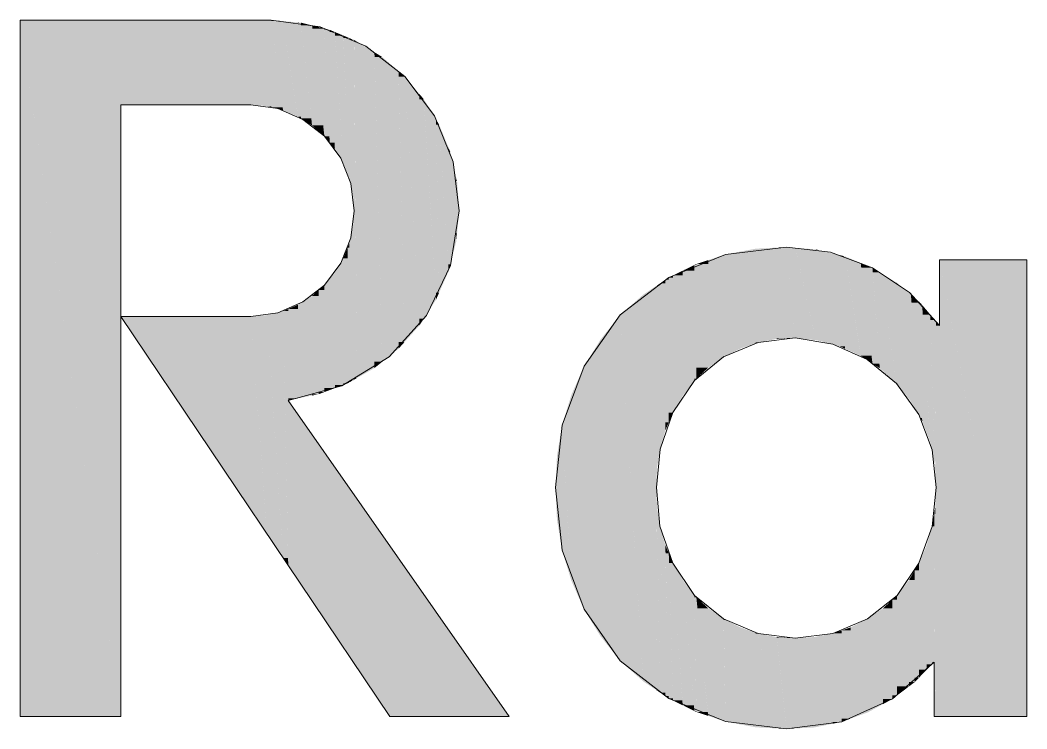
# Model space of a CAD drawing. Extents: x 885 to 2021, y 330 to 1122.
# Drawn here: x 1896.165 to 1899.056, y 643.78 to 645.816 of the extents above; entities that cross this region are included whole.
import ezdxf

# ---------------------------------------------------------------- set-up
doc = ezdxf.new("R2010")
doc.units = 0
doc.layers.get('0').update_dxf_attribs({"lineweight": 25})
doc.layers.add('P11_Plankopf_Ausführung_AF_4_800 Plankopf', color=7, linetype='Continuous', lineweight=25)

# ---------------------------------------------------------------- blocks, each defined once
blk = doc.blocks.new('Referenz-A0T8DITAAL', base_point=(1729.7843, 502.0648))
at = {"layer": 'P11_Plankopf_Ausführung_AF_4_800 Plankopf', "color": 0, "linetype": 'Continuous', "lineweight": 13, "ltscale": 16.9}
for p, q in [((1896.1651, 645.8163), (1896.1651, 643.8163)), ((1896.8862, 645.8163), (1896.1651, 645.8163)), ((1897.0268, 645.7967), (1896.8862, 645.8163)), ((1897.1575, 645.7415), (1897.0268, 645.7967)), ((1897.2694, 645.6543), (1897.1575, 645.7415)), ((1897.355, 645.5411), (1897.2694, 645.6543)), ((1896.454, 644.9646), (1896.454, 645.5734)), ((1896.454, 645.5734), (1896.8273, 645.5734)), ((1896.905, 645.5621), (1896.8273, 645.5734)), ((1896.9771, 645.5311), (1896.905, 645.5621)), ((1897.0387, 645.4825), (1896.9771, 645.5311)), ((1897.4083, 645.4096), (1897.355, 645.5411)), ((1897.0857, 645.4197), (1897.0387, 645.4825)), ((1897.1148, 645.3468), (1897.0857, 645.4197)), ((1897.4258, 645.2688), (1897.4083, 645.4096)), ((1897.124, 645.2688), (1897.1148, 645.3468)), ((1897.1148, 645.1909), (1897.124, 645.2688)), ((1897.4006, 645.1113), (1897.4258, 645.2688)), ((1897.0856, 645.1181), (1897.1148, 645.1909)), ((1898.3654, 645.1642), (1898.1906, 645.1435)), ((1898.4925, 645.1493), (1898.3654, 645.1642)), ((1898.6125, 645.1049), (1898.4925, 645.1493)), ((1897.0387, 645.0553), (1897.0856, 645.1181)), ((1898.1906, 645.1435), (1898.0277, 645.0769)), ((1899.0559, 645.1281), (1898.8052, 645.1281)), ((1898.8052, 645.1281), (1898.8052, 644.9391)), ((1899.0559, 643.8163), (1899.0559, 645.1281)), ((1897.3318, 644.9674), (1897.4006, 645.1113)), ((1898.7187, 645.0335), (1898.6125, 645.1049)), ((1898.0277, 645.0769), (1897.8883, 644.9695)), ((1896.977, 645.0067), (1897.0387, 645.0553)), ((1898.8052, 644.9391), (1898.7187, 645.0335)), ((1896.905, 644.9758), (1896.977, 645.0067)), ((1896.8273, 644.9646), (1896.905, 644.9758)), ((1896.454, 643.8163), (1896.454, 644.9646)), ((1896.8273, 644.9646), (1896.454, 644.9646)), ((1896.454, 644.9646), (1897.2262, 643.8163)), ((1897.225, 644.8489), (1897.3318, 644.9674)), ((1897.8883, 644.9695), (1897.7847, 644.8219)), ((1898.2842, 644.8903), (1898.1852, 644.8487)), ((1898.3909, 644.9033), (1898.2842, 644.8903)), ((1898.4984, 644.8858), (1898.3909, 644.9033)), ((1898.5976, 644.8411), (1898.4984, 644.8858)), ((1897.089, 644.7655), (1897.225, 644.8489)), ((1898.1852, 644.8487), (1898.1013, 644.7815)), ((1898.6819, 644.7722), (1898.5976, 644.8411)), ((1897.7847, 644.8219), (1897.7215, 644.6531)), ((1898.1013, 644.7815), (1898.0397, 644.689)), ((1898.7455, 644.6838), (1898.6819, 644.7722)), ((1896.935, 644.7241), (1897.089, 644.7655)), ((1897.5689, 643.8163), (1896.935, 644.7241)), ((1898.0397, 644.689), (1898.0025, 644.5843)), ((1898.7841, 644.582), (1898.7455, 644.6838)), ((1897.7215, 644.6531), (1897.7028, 644.4737)), ((1898.0025, 644.5843), (1897.992, 644.4737)), ((1898.795, 644.4737), (1898.7841, 644.582)), ((1897.7028, 644.4737), (1897.7213, 644.2936)), ((1897.992, 644.4737), (1898.0024, 644.3624)), ((1898.7841, 644.3621), (1898.795, 644.4737)), ((1898.0024, 644.3624), (1898.0396, 644.2569)), ((1898.746, 644.2565), (1898.7841, 644.3621)), ((1897.7213, 644.2936), (1897.7845, 644.1239)), ((1898.0396, 644.2569), (1898.1013, 644.1636)), ((1898.6831, 644.1636), (1898.746, 644.2565)), ((1898.1013, 644.1636), (1898.1851, 644.0962)), ((1898.5983, 644.0963), (1898.6831, 644.1636)), ((1897.7845, 644.1239), (1897.8883, 643.9755)), ((1898.1851, 644.0962), (1898.2842, 644.0544)), ((1898.4984, 644.0545), (1898.5983, 644.0963)), ((1898.2842, 644.0544), (1898.3909, 644.0414)), ((1898.3909, 644.0414), (1898.4984, 644.0545)), ((1897.8883, 643.9755), (1898.0276, 643.8679)), ((1898.6699, 643.8664), (1898.7898, 643.9723)), ((1898.7898, 643.9723), (1898.7898, 643.8163)), ((1898.0276, 643.8679), (1898.1906, 643.8013)), ((1898.5241, 643.8005), (1898.6699, 643.8664)), ((1896.1651, 643.8163), (1896.454, 643.8163)), ((1897.2262, 643.8163), (1897.5689, 643.8163)), ((1898.7898, 643.8163), (1899.0559, 643.8163)), ((1898.1906, 643.8013), (1898.3654, 643.7805)), ((1898.3654, 643.7805), (1898.5241, 643.8005))]:
    blk.add_line(p, q, dxfattribs=at)
at = {"layer": 'P11_Plankopf_Ausführung_AF_4_800 Plankopf', "color": 0, "linetype": 'Continuous', "lineweight": 0, "ltscale": 0.0169}
for p in [(1896.8273, 645.8163), (1896.454, 645.8163)]:
    blk.add_line(p, (1896.454, 645.8163), dxfattribs=at)
for points in [[(1896.1651, 643.8163), (1896.454, 643.8163), (1896.1651, 645.8163)], [(1896.454, 645.5734), (1896.454, 645.8163), (1896.1651, 645.8163)], [(1896.454, 645.5734), (1896.2002, 645.5734), (1896.1651, 645.8163)], [(1896.454, 645.5734), (1896.8273, 645.5734), (1896.454, 645.8163)], [(1896.8273, 645.5734), (1896.8273, 645.8163), (1896.454, 645.8163)], [(1896.8735, 645.5734), (1896.8273, 645.5734), (1896.8273, 645.8163)], [(1896.8743, 645.5691), (1896.8743, 645.8163), (1896.8273, 645.8163)], [(1896.8861, 645.5691), (1896.8743, 645.5691), (1896.8743, 645.8163)], [(1896.8862, 645.566), (1896.8862, 645.8163), (1896.8743, 645.8163)], [(1896.9189, 645.566), (1896.8862, 645.566), (1896.8862, 645.8163)], [(1896.92, 645.8134), (1896.8866, 645.8134), (1896.8862, 645.8163)], [(1896.92, 645.5574), (1896.92, 645.8134), (1896.8866, 645.8134)], [(1896.9604, 645.5574), (1896.92, 645.5574), (1896.92, 645.8134)], [(1896.9634, 645.8096), (1896.9206, 645.8096), (1896.92, 645.8134)], [(1896.9634, 645.5388), (1896.9634, 645.8096), (1896.9206, 645.8096)], [(1896.9711, 645.5388), (1896.9634, 645.5388), (1896.9634, 645.8096)], [(1896.9712, 645.809), (1896.9634, 645.809), (1896.9634, 645.8096)], [(1896.9712, 645.5339), (1896.9712, 645.809), (1896.9634, 645.809)], [(1897.0011, 645.5339), (1896.9712, 645.5339), (1896.9712, 645.809)], [(1897.0033, 645.801), (1896.9721, 645.801), (1896.9712, 645.809)], [(1897.0033, 645.5137), (1897.0033, 645.801), (1896.9721, 645.801)], [(1897.0353, 645.5137), (1897.0033, 645.5137), (1897.0033, 645.801)], [(1897.0387, 645.7922), (1897.0043, 645.7922), (1897.0033, 645.801)], [(1897.0387, 645.4825), (1897.0387, 645.7922), (1897.0043, 645.7922)], [(1897.0532, 645.4825), (1897.0387, 645.4825), (1897.0387, 645.7922)], [(1897.054, 645.7884), (1897.0389, 645.7884), (1897.0387, 645.7922)], [(1897.054, 645.4642), (1897.054, 645.7884), (1897.0389, 645.7884)], [(1897.0681, 645.4642), (1897.054, 645.4642), (1897.054, 645.7884)], [(1897.0689, 645.7821), (1897.0543, 645.7821), (1897.054, 645.7884)], [(1897.0689, 645.4463), (1897.0689, 645.7821), (1897.0543, 645.7821)], [(1897.0904, 645.4463), (1897.0689, 645.4463), (1897.0689, 645.7821)], [(1897.093, 645.772), (1897.0696, 645.772), (1897.0689, 645.7821)], [(1897.093, 645.4057), (1897.093, 645.772), (1897.0696, 645.772)], [(1897.1087, 645.4057), (1897.093, 645.4057), (1897.093, 645.772)], [(1897.1105, 645.7646), (1897.0934, 645.7646), (1897.093, 645.772)], [(1897.1105, 645.3619), (1897.1105, 645.7646), (1897.0934, 645.7646)], [(1897.1199, 645.3619), (1897.1105, 645.3619), (1897.1105, 645.7646)], [(1897.1209, 645.7602), (1897.1106, 645.7602), (1897.1105, 645.7646)], [(1897.1209, 645.3159), (1897.1209, 645.7602), (1897.1106, 645.7602)], [(1897.1237, 645.3159), (1897.1209, 645.3159), (1897.1209, 645.7602)], [(1897.124, 645.7589), (1897.1209, 645.7589), (1897.1209, 645.7602)], [(1897.124, 645.2688), (1897.124, 645.7589), (1897.1209, 645.7589)], [(1897.1326, 644.7884), (1897.124, 644.7884), (1897.124, 645.7589)], [(1897.1326, 645.7552), (1897.1241, 645.7552), (1897.124, 645.7589)], [(1897.1326, 644.7884), (1897.1326, 645.7552), (1897.1241, 645.7552)], [(1897.1824, 644.8168), (1897.1326, 644.8168), (1897.1326, 645.7552)], [(1897.1824, 645.7242), (1897.1342, 645.7242), (1897.1326, 645.7552)], [(1897.1824, 644.8168), (1897.1824, 645.7242), (1897.1342, 645.7242)], [(1897.205, 644.8349), (1897.1824, 644.8349), (1897.1824, 645.7242)], [(1897.205, 645.7102), (1897.1828, 645.7102), (1897.1824, 645.7242)], [(1897.205, 644.8349), (1897.205, 645.7102), (1897.1828, 645.7102)], [(1897.2516, 644.8725), (1897.205, 644.8725), (1897.205, 645.7102)], [(1897.2516, 645.6697), (1897.2072, 645.6697), (1897.205, 645.7102)], [(1897.2516, 644.8725), (1897.2516, 645.6697), (1897.2072, 645.6697)], [(1897.2694, 644.8922), (1897.2516, 644.8922), (1897.2516, 645.6697)], [(1897.2694, 645.6543), (1897.252, 645.6543), (1897.2516, 645.6697)], [(1897.2694, 644.8922), (1897.2694, 645.6543), (1897.252, 645.6543)], [(1897.3111, 644.9385), (1897.2694, 644.9385), (1897.2694, 645.6543)], [(1897.3111, 645.6048), (1897.2723, 645.6048), (1897.2694, 645.6543)], [(1897.3111, 644.9385), (1897.3111, 645.6048), (1897.2723, 645.6048)], [(1897.3243, 644.959), (1897.3111, 644.959), (1897.3111, 645.6048)], [(1897.3243, 645.589), (1897.3114, 645.589), (1897.3111, 645.6048)], [(1897.3243, 644.959), (1897.3243, 645.589), (1897.3114, 645.589)], [(1897.3593, 645.0131), (1897.3243, 645.0131), (1897.3243, 645.589)], [(1897.3593, 645.531), (1897.3279, 645.531), (1897.3243, 645.589)], [(1896.454, 643.8163), (1896.454, 645.5734), (1896.2002, 645.5734)], [(1896.8743, 645.5691), (1896.8735, 645.5734), (1896.8273, 645.5734)], [(1896.8862, 645.566), (1896.8861, 645.5691), (1896.8743, 645.5691)], [(1896.92, 645.5574), (1896.9189, 645.566), (1896.8862, 645.566)], [(1896.9634, 645.5388), (1896.9604, 645.5574), (1896.92, 645.5574)], [(1896.9712, 645.5339), (1896.9711, 645.5388), (1896.9634, 645.5388)], [(1897.0033, 645.5137), (1897.0011, 645.5339), (1896.9712, 645.5339)], [(1897.3593, 645.0131), (1897.3593, 645.531), (1897.3279, 645.531)], [(1897.3684, 645.0337), (1897.3593, 645.0337), (1897.3593, 645.531)], [(1897.3684, 645.516), (1897.3596, 645.516), (1897.3593, 645.531)], [(1897.0387, 645.4825), (1897.0353, 645.5137), (1897.0033, 645.5137)], [(1897.3684, 645.0337), (1897.3684, 645.516), (1897.3596, 645.516)], [(1897.3951, 645.0944), (1897.3684, 645.0944), (1897.3684, 645.516)], [(1897.3951, 645.4502), (1897.3726, 645.4502), (1897.3684, 645.516)], [(1897.054, 645.4642), (1897.0532, 645.4825), (1897.0387, 645.4825)], [(1897.0689, 645.4463), (1897.0681, 645.4642), (1897.054, 645.4642)], [(1897.093, 645.4057), (1897.0904, 645.4463), (1897.0689, 645.4463)], [(1897.3951, 645.0944), (1897.3951, 645.4502), (1897.3726, 645.4502)], [(1897.4005, 645.1151), (1897.3951, 645.1151), (1897.3951, 645.4502)], [(1897.4005, 645.437), (1897.3953, 645.437), (1897.3951, 645.4502)], [(1897.4005, 645.1151), (1897.4005, 645.437), (1897.3953, 645.437)], [(1897.4174, 645.1804), (1897.4005, 645.1804), (1897.4005, 645.437)], [(1897.4174, 645.3639), (1897.4053, 645.3639), (1897.4005, 645.437)], [(1897.1105, 645.3619), (1897.1087, 645.4057), (1897.093, 645.4057)], [(1897.1209, 645.3159), (1897.1199, 645.3619), (1897.1105, 645.3619)], [(1897.4174, 645.1804), (1897.4174, 645.3639), (1897.4053, 645.3639)], [(1897.4198, 645.2049), (1897.4174, 645.2049), (1897.4174, 645.3639)], [(1897.4198, 645.3539), (1897.4176, 645.3539), (1897.4174, 645.3639)], [(1897.4198, 645.2049), (1897.4198, 645.3539), (1897.4176, 645.3539)], [(1897.4258, 645.2688), (1897.4198, 645.2688), (1897.4198, 645.3539)], [(1897.124, 645.2688), (1897.1237, 645.3159), (1897.1209, 645.3159)], [(1897.124, 645.2218), (1897.1209, 645.2218), (1897.124, 645.2688)], [(1897.4198, 645.2049), (1897.4258, 645.2688), (1897.4198, 645.2688)], [(1897.1209, 645.1758), (1897.1105, 645.1758), (1897.1209, 645.2218)], [(1897.124, 644.7835), (1897.1209, 644.7835), (1897.1209, 645.2218)], [(1897.124, 644.7835), (1897.124, 645.2218), (1897.1209, 645.2218)], [(1897.4174, 645.1804), (1897.4198, 645.2049), (1897.4174, 645.2049)], [(1897.1105, 645.1627), (1897.1052, 645.1627), (1897.1105, 645.1758)], [(1897.1209, 644.7817), (1897.1105, 644.7817), (1897.1105, 645.1758)], [(1897.1209, 644.7817), (1897.1209, 645.1758), (1897.1105, 645.1758)], [(1897.4005, 645.1151), (1897.4174, 645.1804), (1897.4005, 645.1804)], [(1897.1052, 645.132), (1897.093, 645.132), (1897.1052, 645.1627)], [(1897.1105, 644.7758), (1897.1052, 644.7758), (1897.1052, 645.1627)], [(1897.1105, 644.7758), (1897.1105, 645.1627), (1897.1052, 645.1627)], [(1898.2333, 645.1435), (1898.1906, 645.1435), (1898.2333, 645.1515)], [(1898.2773, 645.1515), (1898.2333, 645.1515), (1898.2773, 645.1597)], [(1898.2773, 644.888), (1898.2333, 644.888), (1898.2333, 645.1515)], [(1898.2773, 644.888), (1898.2773, 645.1515), (1898.2333, 645.1515)], [(1898.2842, 645.1597), (1898.2773, 645.1597), (1898.2842, 645.1601)], [(1898.2842, 644.8903), (1898.2773, 644.8903), (1898.2773, 645.1597)], [(1898.2842, 644.8903), (1898.2842, 645.1597), (1898.2773, 645.1597)], [(1898.3371, 645.1601), (1898.2842, 645.1601), (1898.3371, 645.1628)], [(1898.3371, 644.9005), (1898.2842, 644.9005), (1898.2842, 645.1601)], [(1898.3371, 644.9005), (1898.3371, 645.1601), (1898.2842, 645.1601)], [(1898.3654, 645.1628), (1898.3371, 645.1628), (1898.3654, 645.1642)], [(1898.3654, 644.902), (1898.3371, 644.902), (1898.3371, 645.1628)], [(1898.3654, 644.902), (1898.3654, 645.1628), (1898.3371, 645.1628)], [(1898.3909, 644.9033), (1898.3654, 644.9033), (1898.3654, 645.1642)], [(1898.3909, 645.1623), (1898.3656, 645.1623), (1898.3654, 645.1642)], [(1898.3909, 644.9033), (1898.3909, 645.1623), (1898.3656, 645.1623)], [(1898.4491, 644.9033), (1898.3909, 644.9033), (1898.3909, 645.1623)], [(1898.4506, 645.1576), (1898.392, 645.1576), (1898.3909, 645.1623)], [(1898.4506, 644.8968), (1898.4506, 645.1576), (1898.392, 645.1576)], [(1898.456, 644.8968), (1898.4506, 644.8968), (1898.4506, 645.1576)], [(1898.456, 645.1563), (1898.4506, 645.1563), (1898.4506, 645.1576)], [(1898.456, 644.8962), (1898.456, 645.1563), (1898.4506, 645.1563)], [(1898.5152, 644.8962), (1898.456, 644.8962), (1898.456, 645.1563)], [(1898.5191, 645.1412), (1898.4594, 645.1412), (1898.456, 645.1563)], [(1897.093, 645.0915), (1897.0688, 645.0915), (1897.093, 645.132)], [(1897.1052, 644.7728), (1897.093, 644.7728), (1897.093, 645.132)], [(1897.1052, 644.7728), (1897.1052, 645.132), (1897.093, 645.132)], [(1898.1069, 645.1129), (1898.1013, 645.1129), (1898.1069, 645.1157)], [(1898.1409, 645.1157), (1898.1069, 645.1157), (1898.1409, 645.127)], [(1898.1409, 644.818), (1898.1069, 644.818), (1898.1069, 645.1157)], [(1898.1409, 644.818), (1898.1409, 645.1157), (1898.1069, 645.1157)], [(1898.1852, 645.127), (1898.1409, 645.127), (1898.1852, 645.1417)], [(1898.1852, 644.8487), (1898.1409, 644.8487), (1898.1409, 645.127)], [(1898.1852, 644.8487), (1898.1852, 645.127), (1898.1409, 645.127)], [(1898.1906, 645.1417), (1898.1852, 645.1417), (1898.1906, 645.1435)], [(1898.1906, 644.8514), (1898.1852, 644.8514), (1898.1852, 645.1417)], [(1898.1906, 644.8514), (1898.1906, 645.1417), (1898.1852, 645.1417)], [(1898.2333, 644.8729), (1898.1906, 644.8729), (1898.1906, 645.1435)], [(1898.2333, 644.8729), (1898.2333, 645.1435), (1898.1906, 645.1435)], [(1898.5191, 644.879), (1898.5191, 645.1412), (1898.4594, 645.1412)], [(1898.5333, 644.879), (1898.5191, 644.879), (1898.5191, 645.1412)], [(1898.5336, 645.1377), (1898.5193, 645.1377), (1898.5191, 645.1412)], [(1898.5336, 644.8724), (1898.5336, 645.1377), (1898.5193, 645.1377)], [(1898.5755, 644.8724), (1898.5336, 644.8724), (1898.5336, 645.1377)], [(1898.5788, 645.1189), (1898.5366, 645.1189), (1898.5336, 645.1377)], [(1898.5788, 644.8521), (1898.5788, 645.1189), (1898.5366, 645.1189)], [(1898.6099, 644.8521), (1898.5788, 644.8521), (1898.5788, 645.1189)], [(1898.6125, 645.1049), (1898.5804, 645.1049), (1898.5788, 645.1189)], [(1898.8413, 644.9391), (1898.8052, 644.9391), (1898.8052, 645.1281)], [(1899.0559, 643.8163), (1899.0559, 645.1281), (1898.8052, 645.1281)], [(1897.0688, 645.0553), (1897.0387, 645.0553), (1897.0688, 645.0915)], [(1897.093, 644.7682), (1897.0688, 644.7682), (1897.0688, 645.0915)], [(1897.093, 644.7682), (1897.093, 645.0915), (1897.0688, 645.0915)], [(1897.3684, 645.0337), (1897.3951, 645.0944), (1897.3684, 645.0944)], [(1897.3951, 645.0944), (1897.4005, 645.1151), (1897.3951, 645.1151)], [(1898.0676, 645.0828), (1898.0397, 645.0828), (1898.0676, 645.0965)], [(1898.1013, 645.0965), (1898.0676, 645.0965), (1898.1013, 645.1129)], [(1898.1013, 644.7815), (1898.0676, 644.7815), (1898.0676, 645.0965)], [(1898.1013, 644.7815), (1898.1013, 645.0965), (1898.0676, 645.0965)], [(1898.1069, 644.7867), (1898.1013, 644.7867), (1898.1013, 645.1129)], [(1898.1069, 644.7867), (1898.1069, 645.1129), (1898.1013, 645.1129)], [(1898.6125, 644.8299), (1898.6125, 645.1049), (1898.5804, 645.1049)], [(1898.6325, 644.8299), (1898.6125, 644.8299), (1898.6125, 645.1049)], [(1898.6335, 645.0919), (1898.6135, 645.0919), (1898.6125, 645.1049)], [(1898.6335, 644.8162), (1898.6335, 645.0919), (1898.6135, 645.0919)], [(1898.6752, 644.8162), (1898.6335, 644.8162), (1898.6335, 645.0919)], [(1898.6819, 645.0621), (1898.638, 645.0621), (1898.6335, 645.0919)], [(1898.0025, 645.0543), (1897.9939, 645.0543), (1898.0025, 645.0601)], [(1898.0179, 645.0601), (1898.0025, 645.0601), (1898.0179, 645.0704)], [(1898.0179, 644.6378), (1898.0025, 644.6378), (1898.0025, 645.0601)], [(1898.0179, 644.6378), (1898.0179, 645.0601), (1898.0025, 645.0601)], [(1898.0277, 645.0704), (1898.0179, 645.0704), (1898.0277, 645.0769)], [(1898.0277, 644.6609), (1898.0179, 644.6609), (1898.0179, 645.0704)], [(1898.0277, 644.6609), (1898.0277, 645.0704), (1898.0179, 645.0704)], [(1898.0397, 645.0769), (1898.0277, 645.0769), (1898.0397, 645.0828)], [(1898.0397, 644.689), (1898.0277, 644.689), (1898.0277, 645.0769)], [(1898.0397, 644.689), (1898.0397, 645.0769), (1898.0277, 645.0769)], [(1898.0676, 644.7372), (1898.0397, 644.7372), (1898.0397, 645.0828)], [(1898.0676, 644.7372), (1898.0676, 645.0828), (1898.0397, 645.0828)], [(1898.6819, 644.7722), (1898.6819, 645.0621), (1898.638, 645.0621)], [(1898.6852, 644.7722), (1898.6819, 644.7722), (1898.6819, 645.0621)], [(1898.6852, 645.06), (1898.6819, 645.06), (1898.6819, 645.0621)], [(1898.6852, 644.768), (1898.6852, 645.06), (1898.6819, 645.06)], [(1898.7177, 644.768), (1898.6852, 644.768), (1898.6852, 645.06)], [(1898.7229, 645.0277), (1898.6888, 645.0277), (1898.6852, 645.06)], [(1897.022, 645.0242), (1897.0032, 645.0242), (1897.022, 645.0407)], [(1897.0387, 645.0407), (1897.022, 645.0407), (1897.0387, 645.0553)], [(1897.0387, 644.7479), (1897.022, 644.7479), (1897.022, 645.0407)], [(1897.0387, 644.7479), (1897.0387, 645.0407), (1897.022, 645.0407)], [(1897.0688, 644.7592), (1897.0387, 644.7592), (1897.0387, 645.0553)], [(1897.0688, 644.7592), (1897.0688, 645.0553), (1897.0387, 645.0553)], [(1897.3593, 645.0131), (1897.3684, 645.0337), (1897.3593, 645.0337)], [(1897.992, 645.0279), (1897.9544, 645.0279), (1897.992, 645.0531)], [(1897.9939, 645.0531), (1897.992, 645.0531), (1897.9939, 645.0543)], [(1897.9939, 644.5294), (1897.992, 644.5294), (1897.992, 645.0531)], [(1897.9939, 644.5294), (1897.9939, 645.0531), (1897.992, 645.0531)], [(1898.0025, 644.5843), (1897.9939, 644.5843), (1897.9939, 645.0543)], [(1898.0025, 644.5843), (1898.0025, 645.0543), (1897.9939, 645.0543)], [(1897.0032, 644.9991), (1896.9633, 644.9991), (1897.0032, 645.0242)], [(1897.022, 644.7416), (1897.0032, 644.7416), (1897.0032, 645.0242)], [(1897.022, 644.7416), (1897.022, 645.0242), (1897.0032, 645.0242)], [(1897.3243, 644.959), (1897.3593, 645.0131), (1897.3243, 645.0131)], [(1897.9544, 644.9695), (1897.8883, 644.9695), (1897.9544, 645.0279)], [(1897.9544, 643.917), (1897.9544, 643.917), (1897.9544, 645.0279)], [(1897.9544, 643.9169), (1897.9544, 645.0279), (1897.9544, 645.0279)], [(1897.9544, 645.0279), (1897.9544, 645.0279), (1897.9544, 645.0279)], [(1897.9912, 643.9169), (1897.9544, 643.9169), (1897.9544, 645.0279)], [(1897.992, 643.8917), (1897.992, 645.0279), (1897.9544, 645.0279)], [(1898.7229, 644.7212), (1898.7229, 645.0277), (1898.6888, 645.0277)], [(1898.7464, 644.7212), (1898.7229, 644.7212), (1898.7229, 645.0277)], [(1898.75, 645.0043), (1898.7247, 645.0043), (1898.7229, 645.0277)], [(1898.75, 644.6736), (1898.75, 645.0043), (1898.7247, 645.0043)], [(1898.7552, 644.6736), (1898.75, 644.6736), (1898.75, 645.0043)], [(1898.7553, 644.998), (1898.7501, 644.998), (1898.75, 645.0043)], [(1896.92, 644.9689), (1896.8743, 644.9689), (1896.92, 644.9805)], [(1896.935, 644.9805), (1896.92, 644.9805), (1896.935, 644.9869)], [(1896.9345, 644.2716), (1896.92, 644.2716), (1896.92, 644.9805)], [(1896.935, 644.2494), (1896.935, 644.9805), (1896.92, 644.9805)], [(1896.9633, 644.9869), (1896.935, 644.9869), (1896.9633, 644.9991)], [(1896.9633, 644.7298), (1896.935, 644.7298), (1896.935, 644.9869)], [(1896.9633, 644.7298), (1896.9633, 644.9869), (1896.935, 644.9869)], [(1897.0032, 644.7379), (1896.9633, 644.7379), (1896.9633, 644.9991)], [(1897.0032, 644.7379), (1897.0032, 644.9991), (1896.9633, 644.9991)], [(1898.7553, 644.6643), (1898.7553, 644.998), (1898.7501, 644.998)], [(1898.7749, 644.6643), (1898.7553, 644.6643), (1898.7553, 644.998)], [(1898.7785, 644.9706), (1898.7569, 644.9706), (1898.7553, 644.998)], [(1896.8273, 644.4094), (1896.8273, 644.9646), (1896.454, 644.9646)], [(1896.8743, 644.9646), (1896.8273, 644.9646), (1896.8743, 644.9689)], [(1896.869, 644.4094), (1896.8273, 644.4094), (1896.8273, 644.9646)], [(1896.8743, 644.3396), (1896.8743, 644.9646), (1896.8273, 644.9646)], [(1896.9155, 644.3396), (1896.8743, 644.3396), (1896.8743, 644.9689)], [(1896.92, 644.2716), (1896.92, 644.9689), (1896.8743, 644.9689)], [(1897.3111, 644.9385), (1897.3243, 644.959), (1897.3111, 644.959)], [(1897.8883, 644.899), (1897.8318, 644.899), (1897.8883, 644.9695)], [(1897.9507, 643.9755), (1897.8883, 643.9755), (1897.8883, 644.9695)], [(1897.9544, 643.917), (1897.9544, 644.9695), (1897.8883, 644.9695)], [(1898.7785, 644.6032), (1898.7785, 644.9706), (1898.7569, 644.9706)], [(1898.7898, 644.6032), (1898.7785, 644.6032), (1898.7785, 644.9706)], [(1898.7918, 644.9549), (1898.779, 644.9549), (1898.7785, 644.9706)], [(1898.7918, 644.5391), (1898.7918, 644.9549), (1898.779, 644.9549)], [(1898.7945, 644.5391), (1898.7918, 644.5391), (1898.7918, 644.9549)], [(1898.795, 644.9512), (1898.7918, 644.9512), (1898.7918, 644.9549)], [(1898.795, 644.4737), (1898.795, 644.9512), (1898.7918, 644.9512)], [(1898.795, 643.8163), (1898.8052, 643.8163), (1898.795, 644.9512)], [(1898.8052, 644.9391), (1898.7951, 644.9391), (1898.795, 644.9512)], [(1897.2694, 644.8922), (1897.3111, 644.9385), (1897.2694, 644.9385)], [(1898.8052, 643.8163), (1898.8052, 644.9391), (1898.7951, 644.9391)], [(1899.0559, 643.8163), (1898.8413, 644.9391), (1898.8052, 644.9391)], [(1898.8052, 643.8163), (1899.0559, 643.8163), (1898.8052, 644.9391)], [(1897.2516, 644.8725), (1897.2694, 644.8922), (1897.2516, 644.8922)], [(1897.8317, 644.8219), (1897.7847, 644.8219), (1897.8317, 644.8988)], [(1897.8318, 644.8988), (1897.8317, 644.8988), (1897.8318, 644.899)], [(1897.8318, 644.0464), (1897.8317, 644.0464), (1897.8317, 644.8988)], [(1897.8318, 644.0463), (1897.8318, 644.8988), (1897.8317, 644.8988)], [(1897.884, 644.0463), (1897.8318, 644.0463), (1897.8318, 644.899)], [(1897.8883, 643.9755), (1897.8883, 644.899), (1897.8318, 644.899)], [(1898.2333, 644.8729), (1898.2773, 644.888), (1898.2333, 644.888)], [(1898.2773, 644.888), (1898.2842, 644.8903), (1898.2773, 644.8903)], [(1898.2842, 644.8903), (1898.3371, 644.9005), (1898.2842, 644.9005)], [(1898.3371, 644.9005), (1898.3654, 644.902), (1898.3371, 644.902)], [(1898.3654, 644.902), (1898.3909, 644.9033), (1898.3654, 644.9033)], [(1898.4506, 644.8968), (1898.4491, 644.9033), (1898.3909, 644.9033)], [(1898.456, 644.8962), (1898.456, 644.8968), (1898.4506, 644.8968)], [(1898.5191, 644.879), (1898.5152, 644.8962), (1898.456, 644.8962)], [(1897.205, 644.8349), (1897.2516, 644.8725), (1897.205, 644.8725)], [(1898.1906, 644.8514), (1898.2333, 644.8729), (1898.1906, 644.8729)], [(1898.5336, 644.8724), (1898.5333, 644.879), (1898.5191, 644.879)], [(1898.5788, 644.8521), (1898.5755, 644.8724), (1898.5336, 644.8724)], [(1897.1824, 644.8168), (1897.205, 644.8349), (1897.1824, 644.8349)], [(1898.1409, 644.818), (1898.1852, 644.8487), (1898.1409, 644.8487)], [(1898.1852, 644.8487), (1898.1906, 644.8514), (1898.1852, 644.8514)], [(1898.6125, 644.8299), (1898.6099, 644.8521), (1898.5788, 644.8521)], [(1898.6335, 644.8162), (1898.6325, 644.8299), (1898.6125, 644.8299)], [(1897.1326, 644.7884), (1897.1824, 644.8168), (1897.1326, 644.8168)], [(1897.7845, 644.7395), (1897.7477, 644.7395), (1897.7845, 644.8216)], [(1897.7847, 644.8216), (1897.7845, 644.8216), (1897.7847, 644.8219)], [(1897.7847, 644.1239), (1897.7845, 644.1239), (1897.7845, 644.8216)], [(1897.7847, 644.1236), (1897.7847, 644.8216), (1897.7845, 644.8216)], [(1897.827, 644.1236), (1897.7847, 644.1236), (1897.7847, 644.8219)], [(1897.8317, 644.0464), (1897.8317, 644.8219), (1897.7847, 644.8219)], [(1898.1069, 644.7867), (1898.1409, 644.818), (1898.1069, 644.818)], [(1898.6819, 644.7722), (1898.6752, 644.8162), (1898.6335, 644.8162)], [(1897.093, 644.7682), (1897.1052, 644.7728), (1897.093, 644.7728)], [(1897.1052, 644.7728), (1897.1105, 644.7758), (1897.1052, 644.7758)], [(1897.1105, 644.7758), (1897.1209, 644.7817), (1897.1105, 644.7817)], [(1897.1209, 644.7817), (1897.124, 644.7835), (1897.1209, 644.7835)], [(1897.124, 644.7835), (1897.1326, 644.7884), (1897.124, 644.7884)], [(1898.0676, 644.7372), (1898.1013, 644.7815), (1898.0676, 644.7815)], [(1898.1013, 644.7815), (1898.1069, 644.7867), (1898.1013, 644.7867)], [(1898.6852, 644.768), (1898.6852, 644.7722), (1898.6819, 644.7722)], [(1897.0032, 644.7379), (1897.022, 644.7416), (1897.0032, 644.7416)], [(1897.022, 644.7416), (1897.0387, 644.7479), (1897.022, 644.7479)], [(1897.0387, 644.7479), (1897.0688, 644.7592), (1897.0387, 644.7592)], [(1897.0688, 644.7592), (1897.093, 644.7682), (1897.0688, 644.7682)], [(1897.7477, 644.739), (1897.7476, 644.739), (1897.7477, 644.7395)], [(1897.7796, 644.2064), (1897.7477, 644.2064), (1897.7477, 644.7395)], [(1897.7845, 644.1239), (1897.7845, 644.7395), (1897.7477, 644.7395)], [(1898.7229, 644.7212), (1898.7177, 644.768), (1898.6852, 644.768)], [(1896.935, 644.7241), (1896.9633, 644.7298), (1896.935, 644.7298)], [(1897.0873, 644.2494), (1896.935, 644.2494), (1896.935, 644.7241)], [(1897.2262, 644.307), (1897.0688, 644.307), (1896.935, 644.7241)], [(1896.9633, 644.7298), (1897.0032, 644.7379), (1896.9633, 644.7379)], [(1897.7476, 644.6531), (1897.7215, 644.6531), (1897.7476, 644.739)], [(1897.7477, 644.2067), (1897.7476, 644.2067), (1897.7476, 644.739)], [(1897.7477, 644.2064), (1897.7477, 644.739), (1897.7476, 644.739)], [(1898.0397, 644.689), (1898.0676, 644.7372), (1898.0397, 644.7372)], [(1898.75, 644.6736), (1898.7464, 644.7212), (1898.7229, 644.7212)], [(1898.0277, 644.6609), (1898.0397, 644.689), (1898.0277, 644.689)], [(1897.7215, 644.6522), (1897.7213, 644.6522), (1897.7215, 644.6531)], [(1897.7425, 644.2931), (1897.7215, 644.2931), (1897.7215, 644.6531)], [(1897.7476, 644.2067), (1897.7476, 644.6531), (1897.7215, 644.6531)], [(1898.0179, 644.6378), (1898.0277, 644.6609), (1898.0179, 644.6609)], [(1898.7553, 644.6643), (1898.7552, 644.6736), (1898.75, 644.6736)], [(1898.7785, 644.6032), (1898.7749, 644.6643), (1898.7553, 644.6643)], [(1897.7213, 644.564), (1897.7064, 644.564), (1897.7213, 644.6522)], [(1897.7215, 644.2936), (1897.7213, 644.2936), (1897.7213, 644.6522)], [(1897.7215, 644.2931), (1897.7215, 644.6522), (1897.7213, 644.6522)], [(1898.0025, 644.5843), (1898.0179, 644.6378), (1898.0025, 644.6378)], [(1898.7918, 644.5391), (1898.7898, 644.6032), (1898.7785, 644.6032)], [(1897.9939, 644.5294), (1898.0025, 644.5843), (1897.9939, 644.5843)], [(1897.7064, 644.4737), (1897.7028, 644.4737), (1897.7064, 644.5618)], [(1897.7064, 644.5618), (1897.7064, 644.5618), (1897.7064, 644.564)], [(1897.7164, 644.3825), (1897.7064, 644.3825), (1897.7064, 644.564)], [(1897.7213, 644.2936), (1897.7213, 644.564), (1897.7064, 644.564)], [(1897.7064, 644.3831), (1897.7064, 644.3831), (1897.7064, 644.5618)], [(1897.7064, 644.3825), (1897.7064, 644.5618), (1897.7064, 644.5618)], [(1898.795, 644.4737), (1898.7945, 644.5391), (1898.7918, 644.5391)], [(1897.992, 644.4737), (1897.9939, 644.5294), (1897.992, 644.5294)], [(1897.7064, 644.3831), (1897.7064, 644.4737), (1897.7028, 644.4737)], [(1897.9938, 643.8917), (1897.992, 643.8917), (1897.992, 644.4737)], [(1897.9938, 644.4177), (1897.9922, 644.4177), (1897.992, 644.4737)], [(1898.795, 644.4176), (1898.793, 644.4176), (1898.795, 644.4737)], [(1896.8743, 644.3396), (1896.869, 644.4094), (1896.8273, 644.4094)], [(1897.9938, 643.8905), (1897.9938, 644.4177), (1897.9922, 644.4177)], [(1898.0023, 643.8905), (1897.9938, 643.8905), (1897.9938, 644.4177)], [(1898.0024, 644.3624), (1897.9947, 644.3624), (1897.9938, 644.4177)], [(1898.7898, 644.3621), (1898.7841, 644.3621), (1898.7898, 644.398)], [(1898.793, 644.398), (1898.7898, 644.398), (1898.793, 644.4176)], [(1898.7921, 643.9723), (1898.7898, 643.9723), (1898.7898, 644.398)], [(1898.793, 643.8163), (1898.793, 644.398), (1898.7898, 644.398)], [(1898.793, 643.8163), (1898.795, 643.8163), (1898.793, 644.4176)], [(1898.795, 643.8163), (1898.795, 644.4176), (1898.793, 644.4176)], [(1897.7064, 644.3825), (1897.7064, 644.3831), (1897.7064, 644.3831)], [(1897.7213, 644.2936), (1897.7164, 644.3825), (1897.7064, 644.3825)], [(1896.92, 644.2716), (1896.9155, 644.3396), (1896.8743, 644.3396)], [(1898.0024, 643.8848), (1898.0024, 644.3624), (1897.9947, 644.3624)], [(1898.0174, 643.8848), (1898.0024, 643.8848), (1898.0024, 644.3624)], [(1898.0177, 644.3085), (1898.0041, 644.3085), (1898.0024, 644.3624)], [(1898.7841, 644.3081), (1898.7683, 644.3081), (1898.7841, 644.3621)], [(1898.7898, 643.9723), (1898.7841, 643.9723), (1898.7841, 644.3621)], [(1898.7898, 643.9723), (1898.7898, 644.3621), (1898.7841, 644.3621)], [(1897.2262, 643.8163), (1897.2262, 644.307), (1897.0688, 644.307)], [(1897.2262, 643.8163), (1897.5689, 643.8163), (1897.2262, 644.307)], [(1898.0177, 643.8745), (1898.0177, 644.3085), (1898.0041, 644.3085)], [(1898.0275, 643.8745), (1898.0177, 643.8745), (1898.0177, 644.3085)], [(1898.0276, 644.2851), (1898.0183, 644.2851), (1898.0177, 644.3085)], [(1898.7683, 644.2565), (1898.746, 644.2565), (1898.7683, 644.3081)], [(1898.7841, 643.9663), (1898.7683, 643.9663), (1898.7683, 644.3081)], [(1898.7841, 643.9663), (1898.7841, 644.3081), (1898.7683, 644.3081)], [(1897.7215, 644.2931), (1897.7215, 644.2936), (1897.7213, 644.2936)], [(1897.7476, 644.2067), (1897.7425, 644.2931), (1897.7215, 644.2931)], [(1898.0276, 643.8679), (1898.0276, 644.2851), (1898.0183, 644.2851)], [(1898.0394, 643.8679), (1898.0276, 643.8679), (1898.0276, 644.2851)], [(1898.0396, 644.2569), (1898.0284, 644.2569), (1898.0276, 644.2851)], [(1896.935, 644.2494), (1896.9345, 644.2716), (1896.92, 644.2716)], [(1897.2262, 643.8163), (1897.0873, 644.2494), (1896.935, 644.2494)], [(1898.0396, 643.862), (1898.0396, 644.2569), (1898.0284, 644.2569)], [(1898.0666, 643.862), (1898.0396, 643.862), (1898.0396, 644.2569)], [(1898.0676, 644.2083), (1898.0429, 644.2083), (1898.0396, 644.2569)], [(1898.746, 644.2359), (1898.7338, 644.2359), (1898.746, 644.2565)], [(1898.7683, 643.9502), (1898.746, 643.9502), (1898.746, 644.2565)], [(1898.7683, 643.9502), (1898.7683, 644.2565), (1898.746, 644.2565)], [(1898.7338, 644.2081), (1898.7175, 644.2081), (1898.7338, 644.2359)], [(1898.746, 643.9273), (1898.7338, 643.9273), (1898.7338, 644.2359)], [(1898.746, 643.9273), (1898.746, 644.2359), (1898.7338, 644.2359)], [(1897.7477, 644.2064), (1897.7477, 644.2067), (1897.7476, 644.2067)], [(1897.7845, 644.1239), (1897.7796, 644.2064), (1897.7477, 644.2064)], [(1898.0676, 643.8483), (1898.0676, 644.2083), (1898.0429, 644.2083)], [(1898.0998, 643.8483), (1898.0676, 643.8483), (1898.0676, 644.2083)], [(1898.1013, 644.1636), (1898.0716, 644.1636), (1898.0676, 644.2083)], [(1898.7175, 644.1636), (1898.6831, 644.1636), (1898.7175, 644.2081)], [(1898.7338, 643.9148), (1898.7175, 643.9148), (1898.7175, 644.2081)], [(1898.7338, 643.9148), (1898.7338, 644.2081), (1898.7175, 644.2081)], [(1898.1013, 643.8318), (1898.1013, 644.1636), (1898.0716, 644.1636)], [(1898.1068, 643.8318), (1898.1013, 643.8318), (1898.1013, 644.1636)], [(1898.1069, 644.1584), (1898.1014, 644.1584), (1898.1013, 644.1636)], [(1898.6831, 644.1515), (1898.6699, 644.1515), (1898.6831, 644.1636)], [(1898.7175, 643.9024), (1898.6831, 643.9024), (1898.6831, 644.1636)], [(1898.7175, 643.9024), (1898.7175, 644.1636), (1898.6831, 644.1636)], [(1898.1069, 643.8291), (1898.1069, 644.1584), (1898.1014, 644.1584)], [(1898.1397, 643.8291), (1898.1069, 643.8291), (1898.1069, 644.1584)], [(1898.1409, 644.127), (1898.11, 644.127), (1898.1069, 644.1584)], [(1898.6699, 644.127), (1898.643, 644.127), (1898.6699, 644.1515)], [(1898.6831, 643.8764), (1898.6699, 643.8764), (1898.6699, 644.1515)], [(1898.6831, 643.8764), (1898.6831, 644.1515), (1898.6699, 644.1515)], [(1897.7847, 644.1236), (1897.7847, 644.1239), (1897.7845, 644.1239)], [(1897.8317, 644.0464), (1897.827, 644.1236), (1897.7847, 644.1236)], [(1898.1409, 643.8178), (1898.1409, 644.127), (1898.11, 644.127)], [(1898.1831, 643.8178), (1898.1409, 643.8178), (1898.1409, 644.127)], [(1898.1851, 644.0962), (1898.1451, 644.0962), (1898.1409, 644.127)], [(1898.643, 644.0971), (1898.5995, 644.0971), (1898.643, 644.127)], [(1898.6699, 643.8664), (1898.643, 643.8664), (1898.643, 644.127)], [(1898.6699, 643.8664), (1898.6699, 644.127), (1898.643, 644.127)], [(1898.1851, 643.8031), (1898.1851, 644.0962), (1898.1451, 644.0962)], [(1898.1905, 643.8031), (1898.1851, 643.8031), (1898.1851, 644.0962)], [(1898.1906, 644.0934), (1898.1852, 644.0934), (1898.1851, 644.0962)], [(1898.1906, 643.8013), (1898.1906, 644.0934), (1898.1852, 644.0934)], [(1898.2321, 643.8013), (1898.1906, 643.8013), (1898.1906, 644.0934)], [(1898.2332, 644.0719), (1898.1936, 644.0719), (1898.1906, 644.0934)], [(1898.5983, 644.0719), (1898.5498, 644.0719), (1898.5983, 644.0963)], [(1898.5995, 644.0963), (1898.5983, 644.0963), (1898.5995, 644.0971)], [(1898.5995, 643.828), (1898.5983, 643.828), (1898.5983, 644.0963)], [(1898.5995, 643.828), (1898.5995, 644.0963), (1898.5983, 644.0963)], [(1898.643, 643.8517), (1898.5995, 643.8517), (1898.5995, 644.0971)], [(1898.643, 643.8517), (1898.643, 644.0971), (1898.5995, 644.0971)], [(1897.8318, 644.0463), (1897.8318, 644.0464), (1897.8317, 644.0464)], [(1897.8883, 643.9755), (1897.884, 644.0463), (1897.8318, 644.0463)], [(1898.2332, 643.7933), (1898.2332, 644.0719), (1898.1936, 644.0719)], [(1898.276, 643.7933), (1898.2332, 643.7933), (1898.2332, 644.0719)], [(1898.2773, 644.0568), (1898.2355, 644.0568), (1898.2332, 644.0719)], [(1898.2773, 643.785), (1898.2773, 644.0568), (1898.2355, 644.0568)], [(1898.2842, 643.785), (1898.2773, 643.785), (1898.2773, 644.0568)], [(1898.2842, 644.0544), (1898.2773, 644.0544), (1898.2773, 644.0568)], [(1898.2842, 643.7846), (1898.2842, 644.0544), (1898.2773, 644.0544)], [(1898.3366, 643.7846), (1898.2842, 643.7846), (1898.2842, 644.0544)], [(1898.3371, 644.0442), (1898.2862, 644.0442), (1898.2842, 644.0544)], [(1898.4984, 644.0443), (1898.4455, 644.0443), (1898.4984, 644.0545)], [(1898.5241, 644.0545), (1898.4984, 644.0545), (1898.5241, 644.0632)], [(1898.5241, 643.8005), (1898.4984, 643.8005), (1898.4984, 644.0545)], [(1898.5241, 643.8005), (1898.5241, 644.0545), (1898.4984, 644.0545)], [(1898.5498, 644.0632), (1898.5241, 644.0632), (1898.5498, 644.0719)], [(1898.5498, 643.8099), (1898.5241, 643.8099), (1898.5241, 644.0632)], [(1898.5498, 643.8099), (1898.5498, 644.0632), (1898.5241, 644.0632)], [(1898.5983, 643.8276), (1898.5498, 643.8276), (1898.5498, 644.0719)], [(1898.5983, 643.8276), (1898.5983, 644.0719), (1898.5498, 644.0719)], [(1898.3371, 643.7819), (1898.3371, 644.0442), (1898.2862, 644.0442)], [(1898.3652, 643.7819), (1898.3371, 643.7819), (1898.3371, 644.0442)], [(1898.3654, 644.0428), (1898.3373, 644.0428), (1898.3371, 644.0442)], [(1898.3654, 643.7805), (1898.3654, 644.0428), (1898.3373, 644.0428)], [(1898.3909, 643.7818), (1898.3654, 643.7818), (1898.3654, 644.0428)], [(1898.3909, 644.0414), (1898.3655, 644.0414), (1898.3654, 644.0428)], [(1898.3909, 643.7818), (1898.3909, 644.0414), (1898.3655, 644.0414)], [(1898.4451, 644.0414), (1898.3909, 644.0414), (1898.4451, 644.0443)], [(1898.4451, 643.7845), (1898.3909, 643.7845), (1898.3909, 644.0414)], [(1898.4451, 643.7845), (1898.4451, 644.0414), (1898.3909, 644.0414)], [(1898.4455, 643.7846), (1898.4451, 643.7846), (1898.4451, 644.0443)], [(1898.4455, 643.7846), (1898.4455, 644.0443), (1898.4451, 644.0443)], [(1898.4455, 644.0443), (1898.4451, 644.0443), (1898.4455, 644.0443)], [(1898.4984, 643.7953), (1898.4455, 643.7953), (1898.4455, 644.0443)], [(1898.4984, 643.7953), (1898.4984, 644.0443), (1898.4455, 644.0443)], [(1897.9544, 643.917), (1897.9507, 643.9755), (1897.8883, 643.9755)], [(1898.7683, 643.9502), (1898.7841, 643.9663), (1898.7683, 643.9663)], [(1898.7841, 643.9663), (1898.7898, 643.9723), (1898.7841, 643.9723)], [(1898.793, 643.8163), (1898.7921, 643.9723), (1898.7898, 643.9723)], [(1898.7898, 643.8163), (1898.793, 643.8163), (1898.7898, 643.9723)], [(1898.746, 643.9273), (1898.7683, 643.9502), (1898.746, 643.9502)], [(1897.9544, 643.9169), (1897.9544, 643.917), (1897.9544, 643.917)], [(1897.992, 643.8917), (1897.9912, 643.9169), (1897.9544, 643.9169)], [(1898.6831, 643.8764), (1898.7175, 643.9024), (1898.6831, 643.9024)], [(1898.7175, 643.9024), (1898.7338, 643.9148), (1898.7175, 643.9148)], [(1898.7338, 643.9148), (1898.746, 643.9273), (1898.7338, 643.9273)], [(1897.9938, 643.8905), (1897.9938, 643.8917), (1897.992, 643.8917)], [(1898.0024, 643.8848), (1898.0023, 643.8905), (1897.9938, 643.8905)], [(1898.0177, 643.8745), (1898.0174, 643.8848), (1898.0024, 643.8848)], [(1898.0276, 643.8679), (1898.0275, 643.8745), (1898.0177, 643.8745)], [(1898.6699, 643.8664), (1898.6831, 643.8764), (1898.6699, 643.8764)], [(1898.0396, 643.862), (1898.0394, 643.8679), (1898.0276, 643.8679)], [(1898.0676, 643.8483), (1898.0666, 643.862), (1898.0396, 643.862)], [(1898.1013, 643.8318), (1898.0998, 643.8483), (1898.0676, 643.8483)], [(1898.5995, 643.828), (1898.643, 643.8517), (1898.5995, 643.8517)], [(1898.643, 643.8517), (1898.6699, 643.8664), (1898.643, 643.8664)], [(1898.1069, 643.8291), (1898.1068, 643.8318), (1898.1013, 643.8318)], [(1898.1409, 643.8178), (1898.1397, 643.8291), (1898.1069, 643.8291)], [(1898.1851, 643.8031), (1898.1831, 643.8178), (1898.1409, 643.8178)], [(1898.5498, 643.8099), (1898.5983, 643.8276), (1898.5498, 643.8276)], [(1898.5983, 643.8276), (1898.5995, 643.828), (1898.5983, 643.828)], [(1898.1906, 643.8013), (1898.1905, 643.8031), (1898.1851, 643.8031)], [(1898.2332, 643.7933), (1898.2321, 643.8013), (1898.1906, 643.8013)], [(1898.2773, 643.785), (1898.276, 643.7933), (1898.2332, 643.7933)], [(1898.4455, 643.7846), (1898.4984, 643.7953), (1898.4455, 643.7953)], [(1898.4984, 643.7953), (1898.5241, 643.8005), (1898.4984, 643.8005)], [(1898.5241, 643.8005), (1898.5498, 643.8099), (1898.5241, 643.8099)], [(1898.2842, 643.7846), (1898.2842, 643.785), (1898.2773, 643.785)], [(1898.3371, 643.7819), (1898.3366, 643.7846), (1898.2842, 643.7846)], [(1898.3654, 643.7805), (1898.3652, 643.7819), (1898.3371, 643.7819)], [(1898.3654, 643.7805), (1898.3909, 643.7818), (1898.3654, 643.7818)], [(1898.3909, 643.7818), (1898.4451, 643.7845), (1898.3909, 643.7845)], [(1898.4451, 643.7845), (1898.4455, 643.7846), (1898.4451, 643.7846)]]:
    blk.add_solid(points, dxfattribs=at)

msp = doc.modelspace()

# ---------------------------------------------------------------- block references
at = {"color": 8, "lineweight": 25, "ltscale": 0.25, "true_color": 0x808080}
msp.add_blockref('Referenz-A0T8DITAAL', (1729.7843, 502.0648), dxfattribs=at)

doc.saveas('drawing.dxf')
